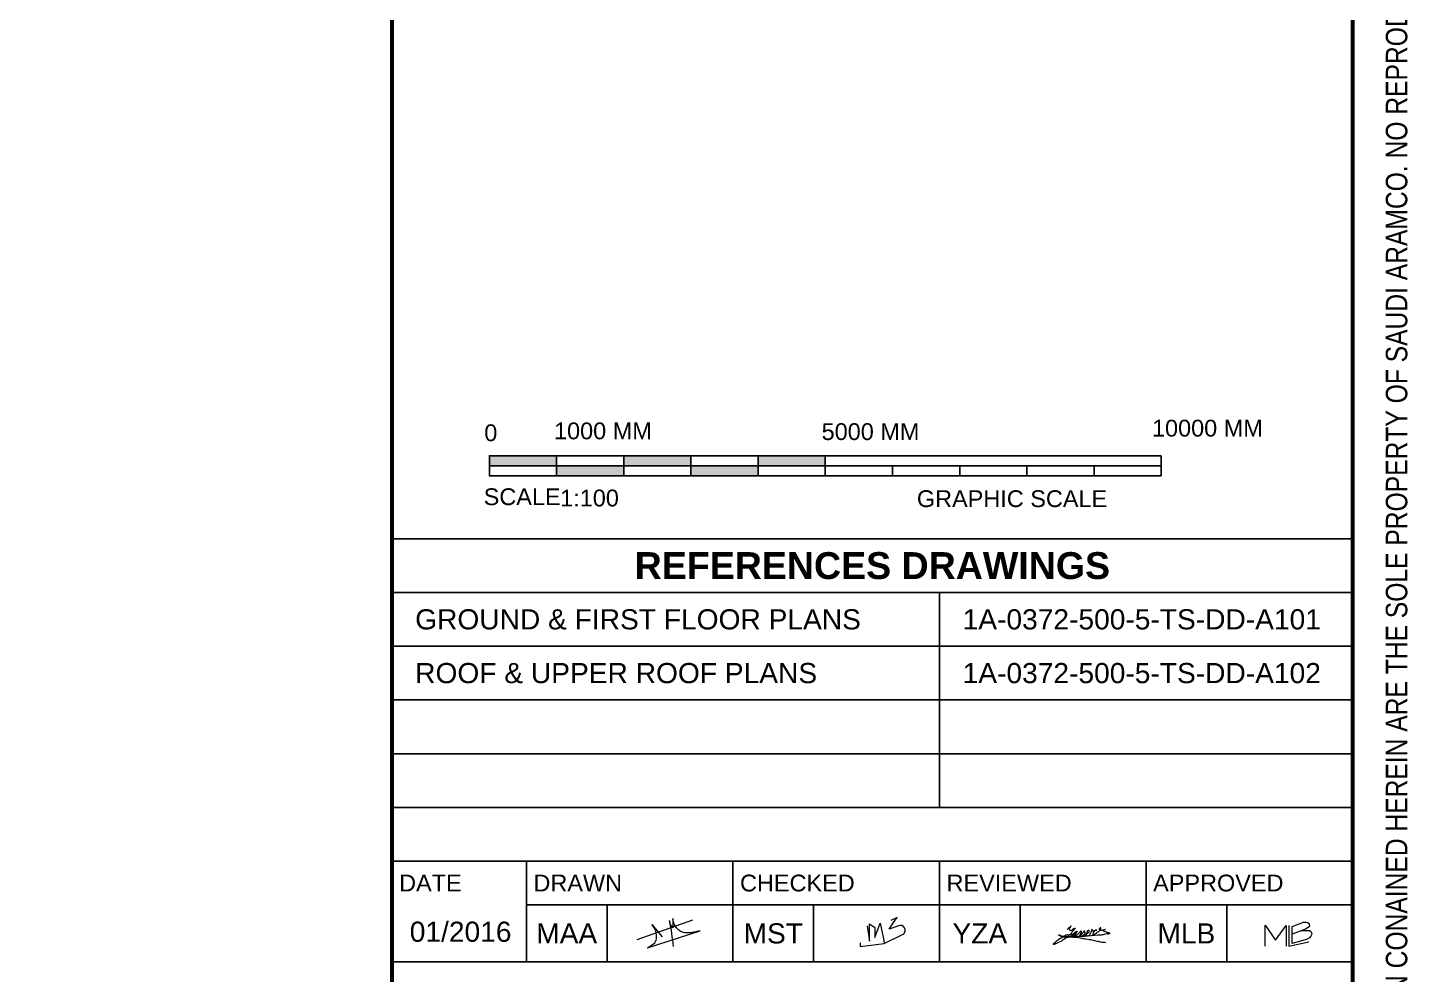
# Paper-space layout 'Layout1' of a CAD drawing. Extents: x 51 to 892, y -832 to -238.
# Drawn here: x 681.3 to 887.3, y -686.2 to -545.2 of the extents above; entities that cross this region are included whole.
import ezdxf
from ezdxf.enums import TextEntityAlignment as Align

# ---------------------------------------------------------------- set-up
doc = ezdxf.new("R2010")
doc.units = 0
doc.header["$LTSCALE"] = 10
doc.header["$MEASUREMENT"] = 0
for name, color, linetype, lineweight in [('0-XREF-TB', 3, 'Continuous', 9), ('X-TTBL-Arch$0$0-XREF-TB', 3, 'Continuous', 9), ('X-TTBL-Arch$0$A-FRAME$0$0-XREF-TB', 3, 'Continuous', 9)]:
    doc.layers.add(name, color=color, linetype=linetype, lineweight=lineweight)
for name, color, linetype in [('A-ANNO-GRPH', 2, 'Continuous'), ('X-TTBL-Arch$0$A-ANNO-GRPH', 2, 'Continuous'), ('X-TTBL-Arch$0$A-FRAME$0$A-REF. DRAWINGS', 7, 'Continuous'), ('X-TTBL-Arch$0$A-FRAME$0$EBDR$0$G-Border-Ext', 4, 'Continuous'), ('X-TTBL-Arch$0$A-FRAME$0$TB-L', 1, 'Continuous'), ('X-TTBL-Arch$0$A-FRAME$0$TB-X', 5, 'Continuous')]:
    doc.layers.add(name, color=color, linetype=linetype)
doc.styles.add('ARIAL', font='arial.ttf')
doc.styles.add('Attribute$0$ARIAL', font='arial.ttf')
doc.styles.add('X-TTBL-Arch$0$A-FRAME$0$ARIAL', font='arial.ttf')
doc.styles.add('X-TTBL-Arch$0$A-FRAME$0$Arial Narrow_6', font='ARIALN.TTF', dxfattribs={"height": 3.441489})
doc.styles.add('X-TTBL-Arch$0$A-FRAME$0$Arial_5', font='arial.ttf', dxfattribs={"height": 2.950599})
doc.styles.add('X-TTBL-Arch$0$A-FRAME$0$Arial_B_4', font='arialbd.ttf', dxfattribs={"height": 3.044269})
doc.styles.add('X-TTBL-Arch$0$ARIAL', font='arial.ttf')

# ---------------------------------------------------------------- blocks, each defined once
blk = doc.blocks.new('GSC-100')
h = blk.add_hatch(color=256)
h.paths.add_polyline_path([(50, 3), (40, 3), (40, 1.5), (50, 1.5)])
h.paths.add_polyline_path([(40, 1.5), (30, 1.5), (30, 0), (40, 0)])
h.paths.add_polyline_path([(30, 3), (20, 3), (20, 1.5), (30, 1.5)])
h.paths.add_polyline_path([(20, 1.5), (10, 1.5), (10, 0), (20, 0)])
h.paths.add_polyline_path([(10, 3), (0, 3), (0, 1.5), (10, 1.5)])
for p, q in [((0, 3), (0, 1.5)), ((10, 3), (0, 3)), ((10, 0), (10, 3)), ((20, 3), (20, 0)), ((30, 3), (20, 3)), ((30, 0), (30, 3)), ((50, 3), (40, 3)), ((40, 3), (40, 0)), ((50, 0), (50, 3)), ((100, 3), (100, 0)), ((100, 3), (100, 3)), ((0, 1.5), (100, 1.5)), ((0, 1.5), (10, 1.5)), ((20, 0), (10, 0)), ((40, 0), (30, 0)), ((50, 0), (100, 0)), ((60, 0), (60, 1.5)), ((70, 0), (70, 1.5)), ((80, 0), (80, 1.5)), ((90, 0), (90, 1.5))]:
    blk.add_line(p, q)
for points in [[(100, 3), (0, 3), (0, 1.5), (100, 1.5)], [(100, 0), (0, 0), (0, 1.5), (100, 1.5)]]:
    blk.add_lwpolyline(points, close=True)
at = {"style": 'ARIAL'}
for s, p in [('10000 MM', (98.63, 5.85)), ('0', (-0.77, 5.16)), ('1000 MM', (9.61, 5.44)), ('5000 MM', (49.45, 5.33)), ('SCALE', (-0.86, -4.36)), ('1:100', (10.53, -4.55)), ('GRAPHIC SCALE', (63.63, -4.65))]:
    blk.add_text(s, height=2.5, dxfattribs=at).set_placement(p)
blk = doc.blocks.new('*U21')
blk.add_blockref('GSC-100', (0, -5.03))
blk = doc.blocks.new('Attribute$0$MST')
blk.add_lwpolyline([(1.46, -4.94), (1.46, -5.51), (5.05, -5.03), (7.76, -3.73, 0.443682), (8.06, -2.71, 0.366847), (7.18, -2.41), (5.78, -2.9), (6.43, -1.95), (6.96, -1.17), (6.01, -1.61)], format="xyb")
blk.add_lwpolyline([(2.52, -2.4), (2.86, -4.72), (2.86, -2.14), (3.66, -2.67), (3.66, -4.15), (4.15, -2.82), (4.45, -2.02), (4.91, -4.34), (5.05, -5.03)])
blk = doc.blocks.new('X-TTBL-Arch$0$GSC-100')
h = blk.add_hatch(color=256)
h.paths.add_polyline_path([(50, 3), (40, 3), (40, 1.5), (50, 1.5)])
h.paths.add_polyline_path([(40, 1.5), (30, 1.5), (30, 0), (40, 0)])
h.paths.add_polyline_path([(30, 3), (20, 3), (20, 1.5), (30, 1.5)])
h.paths.add_polyline_path([(20, 1.5), (10, 1.5), (10, 0), (20, 0)])
h.paths.add_polyline_path([(10, 3), (0, 3), (0, 1.5), (10, 1.5)])
for p, q in [((0, 3), (0, 1.5)), ((10, 3), (0, 3)), ((10, 0), (10, 3)), ((20, 3), (20, 0)), ((30, 3), (20, 3)), ((30, 0), (30, 3)), ((50, 3), (40, 3)), ((40, 3), (40, 0)), ((50, 0), (50, 3)), ((100, 3), (100, 0)), ((100, 3), (100, 3)), ((0, 1.5), (100, 1.5)), ((0, 1.5), (10, 1.5)), ((20, 0), (10, 0)), ((40, 0), (30, 0)), ((50, 0), (100, 0)), ((60, 0), (60, 1.5)), ((70, 0), (70, 1.5)), ((80, 0), (80, 1.5)), ((90, 0), (90, 1.5))]:
    blk.add_line(p, q)
for points in [[(100, 3), (0, 3), (0, 1.5), (100, 1.5)], [(100, 0), (0, 0), (0, 1.5), (100, 1.5)]]:
    blk.add_lwpolyline(points, close=True)
at = {"style": 'X-TTBL-Arch$0$ARIAL'}
for s, p in [('10000 MM', (98.63, 5.85)), ('0', (-0.77, 5.16)), ('1000 MM', (9.61, 5.44)), ('5000 MM', (49.45, 5.33)), ('SCALE', (-0.86, -4.36)), ('1:100', (10.53, -4.55)), ('GRAPHIC SCALE', (63.63, -4.65))]:
    blk.add_text(s, height=2.5, dxfattribs=at).set_placement(p)
blk = doc.blocks.new('*U160')
blk.add_blockref('X-TTBL-Arch$0$GSC-100', (0, -5.03))
blk = doc.blocks.new('X-TTBL-Arch$0$Attribute$0$MST')
blk.add_lwpolyline([(1.46, -4.94), (1.46, -5.51), (5.05, -5.03), (7.76, -3.73, 0.443682), (8.06, -2.71, 0.366847), (7.18, -2.41), (5.78, -2.9), (6.43, -1.95), (6.96, -1.17), (6.01, -1.61)], format="xyb")
blk.add_lwpolyline([(2.52, -2.4), (2.86, -4.72), (2.86, -2.14), (3.66, -2.67), (3.66, -4.15), (4.15, -2.82), (4.45, -2.02), (4.91, -4.34), (5.05, -5.03)])
blk = doc.blocks.new('X-TTBL-Arch$0$A-FRAME$0$A$C0F8A2B9F')
at = {"ltscale": 0.5}
blk.add_spline([(-3.98, -1.77), (-3.78, -1.53), (-3.62, -1.42), (-3.46, -1.22), (-3.66, -1.6), (-3.69, -1.76), (-3.49, -1.92), (-3.1, -1.68), (-2.87, -1.58), (-2.84, -1.57), (-3.12, -1.9), (-3.35, -2.31), (-3.71, -2.6), (-4.21, -3.04), (-4.52, -3.25), (-4.85, -3.48), (-5.3, -3.71), (-5.75, -3.91), (-6.02, -3.98), (-6.02, -3.92), (-5.85, -3.73), (-5.53, -3.39), (-4.95, -3.03), (-4.3, -2.63), (-4.07, -2.54), (-3.83, -2.53), (-3.38, -2.55), (-3.09, -2.49), (-2.92, -2.39), (-2.79, -2.23), (-2.67, -2.13), (-2.52, -2.06), (-2.74, -2.1), (-2.97, -2.3), (-3.11, -2.4), (-3.21, -2.51), (-3.34, -2.68), (-3.29, -2.77), (-3.19, -2.78), (-3.04, -2.65), (-2.87, -2.6), (-2.78, -2.49), (-2.69, -2.35), (-2.63, -2.25), (-2.56, -2.09), (-2.52, -2.02), (-2.53, -2.05), (-2.6, -2.18), (-2.71, -2.35), (-2.79, -2.53), (-2.82, -2.69), (-2.82, -2.72), (-2.74, -2.73), (-2.55, -2.61), (-2.19, -2.19), (-2.07, -2.07), (-1.98, -1.96), (-1.94, -2.03), (-2.01, -2.38), (-2.05, -2.52), (-2.2, -2.74), (-2.29, -2.75), (-2.07, -2.65), (-1.9, -2.53), (-1.77, -2.37), (-1.67, -2.28), (-1.59, -2.18), (-1.52, -2.1), (-1.47, -2.03), (-1.47, -2), (-1.44, -1.97), (-1.43, -1.97), (-1.42, -2.04), (-1.39, -2.23), (-1.39, -2.37), (-1.5, -2.54), (-1.52, -2.58), (-1.66, -2.67), (-1.72, -2.72), (-1.63, -2.73), (-1.45, -2.67), (-1.34, -2.57), (-1.17, -2.49), (-1.13, -2.41), (-0.99, -2.34), (-0.83, -2.19), (-0.75, -2.1), (-0.72, -2.02), (-0.72, -1.95), (-0.78, -1.9), (-0.88, -1.91), (-1.01, -2.03), (-1.07, -2.19), (-1.12, -2.32), (-1.19, -2.52), (-1.17, -2.66), (-1.13, -2.67), (-0.96, -2.7), (-0.78, -2.64), (-0.64, -2.52), (-0.57, -2.38), (-0.47, -2.25), (-0.41, -2.11), (-0.34, -2), (-0.28, -1.84), (-0.27, -1.75), (-0.4, -1.82), (-0.41, -1.86), (-0.36, -1.94), (-0.28, -1.96), (-0.01, -1.91), (0.21, -1.88), (0.39, -1.84), (0.43, -1.84), (0.23, -1.87), (0.01, -2.04), (-0.08, -2.2), (-0.12, -2.29), (-0.18, -2.46), (-0.12, -2.52), (0.08, -2.49), (0.27, -2.35), (0.43, -2.22), (0.61, -2.11), (0.68, -2.05), (0.81, -1.96), (0.86, -1.87), (0.93, -1.76), (0.99, -1.64), (0.99, -1.54), (0.98, -1.53), (0.9, -1.53), (0.81, -1.62), (0.77, -1.73), (0.82, -1.81), (0.99, -1.86), (1.27, -1.84), (1.44, -1.82), (1.6, -1.77), (1.71, -1.76), (1.46, -1.83), (1.39, -1.89), (1.46, -2), (1.74, -2.09), (1.86, -2.15), (2.02, -2.19), (2.28, -2.27), (2.37, -2.32), (2.38, -2.32), (2.35, -2.35), (1.93, -2.43), (1.48, -2.5), (1.22, -2.57), (0.55, -2.62), (-1.44, -2.78), (-1.92, -2.79), (-2.69, -2.86), (-3.32, -2.87), (-3.71, -2.85), (-4.35, -2.83), (-4.66, -2.79), (-4.93, -2.71), (-5.14, -2.6), (-5.27, -2.58), (-4.7, -2.81), (-3.65, -2.87), (-3.16, -2.88), (-2.3, -2.93), (-1.89, -3.04), (-1.21, -3.17), (-0.75, -3.23), (-0.31, -3.32), (0.06, -3.41), (0.51, -3.49), (0.97, -3.61), (1.39, -3.63), (1.74, -3.68)], degree=3, dxfattribs=at)
blk = doc.blocks.new('X-TTBL-Arch$0$A-FRAME')
at = {"layer": 'X-TTBL-Arch$0$A-FRAME$0$0-XREF-TB'}
for p, q in [((865.52, -681.99), (865.52, -678.84)), ((865.52, -678.84), (867.03, -681.06)), ((867.03, -681.06), (868.62, -678.88)), ((868.62, -678.88), (868.62, -681.99)), ((869.03, -678.88), (869.03, -681.99)), ((869.52, -679.03), (871.2, -678.4)), ((869.52, -681.55), (869.52, -679.03)), ((871.53, -679.45), (869.52, -680.21)), ((870.99, -679.66), (871.83, -679.62)), ((871.2, -678.4), (871.62, -678.4)), ((872.08, -679.07), (871.53, -679.45)), ((871.62, -678.4), (871.83, -678.45)), ((871.83, -678.45), (871.95, -678.57)), ((871.83, -679.62), (872.12, -679.66)), ((871.95, -678.57), (872.08, -678.7)), ((872.08, -678.7), (872.12, -678.99)), ((872.12, -678.99), (872.08, -679.07)), ((872.12, -679.66), (872.33, -679.79)), ((869.03, -681.99), (872.01, -681.31)), ((871.45, -681.05), (869.52, -681.55)), ((871.78, -680.92), (871.45, -681.05)), ((872.12, -680.71), (871.78, -680.92)), ((872.33, -680.5), (872.12, -680.71)), ((872.33, -679.79), (872.45, -680.08)), ((872.41, -680.29), (872.33, -680.5)), ((872.45, -680.08), (872.41, -680.29))]:
    blk.add_line(p, q, dxfattribs=at)
at = {"layer": 'X-TTBL-Arch$0$A-FRAME$0$A-REF. DRAWINGS', "color": 1}
blk.add_line((817.03, -661.32), (817.03, -629.32), dxfattribs=at)
for points in [[(735.53, -621.32), (878.53, -621.32)], [(735.53, -629.32), (878.53, -629.32)], [(735.53, -637.32), (878.53, -637.32)], [(735.53, -645.32), (878.53, -645.32)], [(735.53, -653.32), (878.53, -653.32)], [(735.53, -661.32), (878.53, -661.32)]]:
    blk.add_lwpolyline(points, dxfattribs=at)
at = {"layer": 'X-TTBL-Arch$0$A-FRAME$0$EBDR$0$G-Border-Ext', "color": 1}
for p, q in [((755.53, -669.32), (755.53, -684.32)), ((786.28, -669.32), (786.28, -684.32)), ((817.03, -669.32), (817.03, -684.32)), ((847.78, -669.32), (847.78, -684.32)), ((767.53, -675.82), (767.53, -684.32)), ((798.28, -675.82), (798.28, -684.32)), ((829.03, -675.82), (829.03, -684.32)), ((859.78, -675.82), (859.78, -684.32))]:
    blk.add_line(p, q, dxfattribs=at)
at = {"layer": 'X-TTBL-Arch$0$A-FRAME$0$EBDR$0$G-Border-Ext', "const_width": 0.6}
blk.add_lwpolyline([(63.53, -818.58), (63.53, -250.58), (878.53, -250.58), (878.53, -818.58)], close=True, dxfattribs=at)
blk.add_lwpolyline([(735.53, -250.58), (735.53, -818.58)], dxfattribs=at)
at = {"layer": 'X-TTBL-Arch$0$A-FRAME$0$TB-L'}
for p, q in [((735.53, -669.32), (878.53, -669.32)), ((755.53, -675.82), (878.53, -675.82)), ((735.53, -684.32), (878.53, -684.32))]:
    blk.add_line(p, q, dxfattribs=at)
at = {"layer": 'X-TTBL-Arch$0$A-FRAME$0$0-XREF-TB'}
blk.add_blockref('X-TTBL-Arch$0$A-FRAME$0$A$C0F8A2B9F', (840.04, -677.73), dxfattribs=at)
at = {"layer": 'X-TTBL-Arch$0$A-FRAME$0$0-XREF-TB', "style": 'X-TTBL-Arch$0$A-FRAME$0$Arial Narrow_6'}
blk.add_text('THIS DRAWING AND THE INFORMATION CONAINED HEREIN ARE THE SOLE PROPERTY OF SAUDI ARAMCO. NO REPRODUCTION IN FULL, OR IN PART, SHALL BE OBTAINED FROM THIS DRAWING WITHOUT THE WRITTEN CONSENT OF SAUDI ARAMCO.', height=3.2, rotation=90, dxfattribs=at).set_placement((885.07, -534.58), align=Align.MIDDLE_CENTER)
at = {"layer": 'X-TTBL-Arch$0$A-FRAME$0$0-XREF-TB', "style": 'X-TTBL-Arch$0$A-FRAME$0$Arial_5'}
blk.add_text('01/2016', height=3, dxfattribs=at).set_placement((753.31, -679.82), align=Align.MIDDLE_RIGHT)
for s, p in [('YZA', (823.03, -680.07)), ('MLB', (853.78, -680.07))]:
    blk.add_text(s, height=3, dxfattribs=at).set_placement(p, align=Align.MIDDLE_CENTER)
at = {"layer": 'X-TTBL-Arch$0$A-FRAME$0$A-REF. DRAWINGS', "color": 3, "style": 'X-TTBL-Arch$0$A-FRAME$0$Arial_B_4'}
blk.add_text('REFERENCES DRAWINGS', height=4, dxfattribs=at).set_placement((807.03, -625.32), align=Align.MIDDLE_CENTER)
at = {"layer": 'X-TTBL-Arch$0$A-FRAME$0$TB-X', "style": 'X-TTBL-Arch$0$A-FRAME$0$ARIAL'}
for s, p in [('DATE', (736.58, -672.57)), ('DRAWN', (756.58, -672.57)), ('CHECKED', (787.33, -672.57)), ('REVIEWED ', (818.08, -672.57)), ('APPROVED', (848.83, -672.57))]:
    blk.add_text(s, height=2.5, dxfattribs=at).set_placement(p, align=Align.MIDDLE_LEFT)
blk = doc.blocks.new('X-TTBL-Arch')
at = {"layer": 'X-TTBL-Arch$0$0-XREF-TB'}
for points in [[(772.01, -681), (780.3, -678.04)], [(773.58, -682.22), (781.39, -679.7)], [(774.21, -678.77), (775.73, -680.58)]]:
    blk.add_lwpolyline(points, dxfattribs=at)
for points in [[(773.58, -682.22), (774.46, -681.6, 0.232833), (774.9, -680.86, 0.212252), (774.21, -678.77, 19.342525)], [(777.32, -677.84), (777.32, -679.25, -0.118503), (776.82, -678.16, -0.448142)], [(776.82, -678.16, -0.020259), (777.36, -682.02, -40.784915)], [(781.39, -679.7), (780.22, -679.93, -0.163026), (778.45, -679.77, -0.234857), (777.32, -677.84, -4.434572)]]:
    blk.add_lwpolyline(points, format="xyb", dxfattribs=at)
blk.add_blockref('X-TTBL-Arch$0$A-FRAME', (0, 0))
blk.add_blockref('X-TTBL-Arch$0$Attribute$0$MST', (803.76, -676.52), dxfattribs=at)
at = {"layer": 'X-TTBL-Arch$0$A-ANNO-GRPH'}
blk.add_blockref('*U160', (750.03, -606.93), dxfattribs=at)
blk = doc.blocks.new('TB ATTERIBUTE')
at = {"layer": '0-XREF-TB', "style": 'Attribute$0$ARIAL'}
for tag, p in [('REF.NAME1', (-152.56, 198.26)), ('REF.NO1', (-71.06, 198.26)), ('REF.NAME2', (-152.56, 190.26)), ('REF.NO2', (-71.06, 190.26)), ('REF.NAME3', (-152.56, 182.26)), ('REF.NO3', (-71.06, 182.26)), ('REF.NAME4', (-152.56, 174.26)), ('REF.NO4', (-71.06, 174.26))]:
    blk.add_attdef(tag, text='', height=3, dxfattribs=at).set_placement(p, align=Align.MIDDLE_LEFT)
for tag, height, p in [('DRAWN', 3, (-130, 151.51)), ('CHECKED', 3, (-99.25, 151.51)), ('DISCIPLINES', 4, (-22, 83)), ('INDEX', 4, (-129, 20.5)), ('DWG.NO', 4, (-85.13, 20.5)), ('SHT.NO.', 4, (-37, 20.5))]:
    blk.add_attdef(tag, text='', height=height, dxfattribs=at).set_placement(p, align=Align.MIDDLE_CENTER)

psp = doc.layouts.get("Layout1")

# ---------------------------------------------------------------- linework, layer by layer
at = {"layer": '0-XREF-TB'}
for points in [[(772.01, -681), (780.3, -678.04)], [(773.58, -682.22), (781.39, -679.7)], [(774.21, -678.77), (775.73, -680.58)]]:
    psp.add_lwpolyline(points, dxfattribs=at)
for points in [[(773.58, -682.22), (774.46, -681.6, 0.232833), (774.9, -680.86, 0.212252), (774.21, -678.77, 19.342525)], [(777.32, -677.84), (777.32, -679.25, -0.118503), (776.82, -678.16, -0.448142)], [(776.82, -678.16, -0.020259), (777.36, -682.02, -40.784915)], [(781.39, -679.7), (780.22, -679.93, -0.163026), (778.45, -679.77, -0.234857), (777.32, -677.84, -4.434572)]]:
    psp.add_lwpolyline(points, format="xyb", dxfattribs=at)

# ---------------------------------------------------------------- block references
psp.add_blockref('X-TTBL-Arch', (0, 0))
ref = psp.add_blockref('TB ATTERIBUTE', (891.53, -831.58))
ref.add_attrib('SHT.NO.', '001', dxfattribs={"layer": '0-XREF-TB', "height": 4, "style": 'Attribute$0$ARIAL'}).set_placement((854.53, -811.08), align=Align.MIDDLE_CENTER)
ref.add_attrib('DWG.NO', '1A-0902-600-4-TS-DD-A100', dxfattribs={"layer": '0-XREF-TB', "height": 4, "style": 'Attribute$0$ARIAL'}).set_placement((806.41, -811.08), align=Align.MIDDLE_CENTER)
ref.add_attrib('INDEX', 'R', dxfattribs={"layer": '0-XREF-TB', "height": 4, "style": 'Attribute$0$ARIAL'}).set_placement((762.53, -811.08), align=Align.MIDDLE_CENTER)
ref.add_attrib('DISCIPLINES', 'ARC', dxfattribs={"layer": '0-XREF-TB', "height": 4, "style": 'Attribute$0$ARIAL'}).set_placement((869.53, -748.58), align=Align.MIDDLE_CENTER)
ref.add_attrib('DRAWN', 'MAA', dxfattribs={"layer": '0-XREF-TB', "height": 3, "style": 'Attribute$0$ARIAL'}).set_placement((761.53, -680.07), align=Align.MIDDLE_CENTER)
ref.add_attrib('CHECKED', 'MST', dxfattribs={"layer": '0-XREF-TB', "height": 3, "style": 'Attribute$0$ARIAL'}).set_placement((792.28, -680.07), align=Align.MIDDLE_CENTER)
ref.add_attrib('REF.NAME1', 'GROUND & FIRST FLOOR PLANS', dxfattribs={"layer": '0-XREF-TB', "height": 3, "style": 'Attribute$0$ARIAL'}).set_placement((738.97, -633.32), align=Align.MIDDLE_LEFT)
ref.add_attrib('REF.NO1', '1A-0372-500-5-TS-DD-A101', dxfattribs={"layer": '0-XREF-TB', "height": 3, "style": 'Attribute$0$ARIAL'}).set_placement((820.47, -633.32), align=Align.MIDDLE_LEFT)
ref.add_attrib('REF.NAME2', 'ROOF & UPPER ROOF PLANS', dxfattribs={"layer": '0-XREF-TB', "height": 3, "style": 'Attribute$0$ARIAL'}).set_placement((738.97, -641.32), align=Align.MIDDLE_LEFT)
ref.add_attrib('REF.NO2', '1A-0372-500-5-TS-DD-A102', dxfattribs={"layer": '0-XREF-TB', "height": 3, "style": 'Attribute$0$ARIAL'}).set_placement((820.47, -641.32), align=Align.MIDDLE_LEFT)
psp.add_blockref('Attribute$0$MST', (803.76, -676.52), dxfattribs=at)
at = {"layer": 'A-ANNO-GRPH'}
psp.add_blockref('*U21', (750.03, -606.93), dxfattribs=at)

doc.saveas('drawing.dxf')
